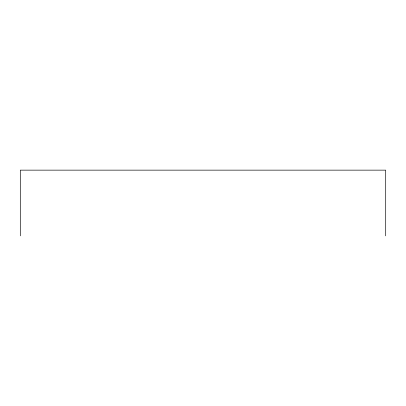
<?xml version="1.0" encoding="UTF-8"?>
<svg xmlns="http://www.w3.org/2000/svg" width="406" height="406" viewBox="0 0 406 406"><rect width="100%" height="100%" fill="white"/><g stroke="black" fill="none" stroke-linecap="round" stroke-linejoin="round"><path stroke-width="0.61" d="M385.7 235.856L385.7 170.144L20.3 170.144L20.3 235.856"/></g></svg>
